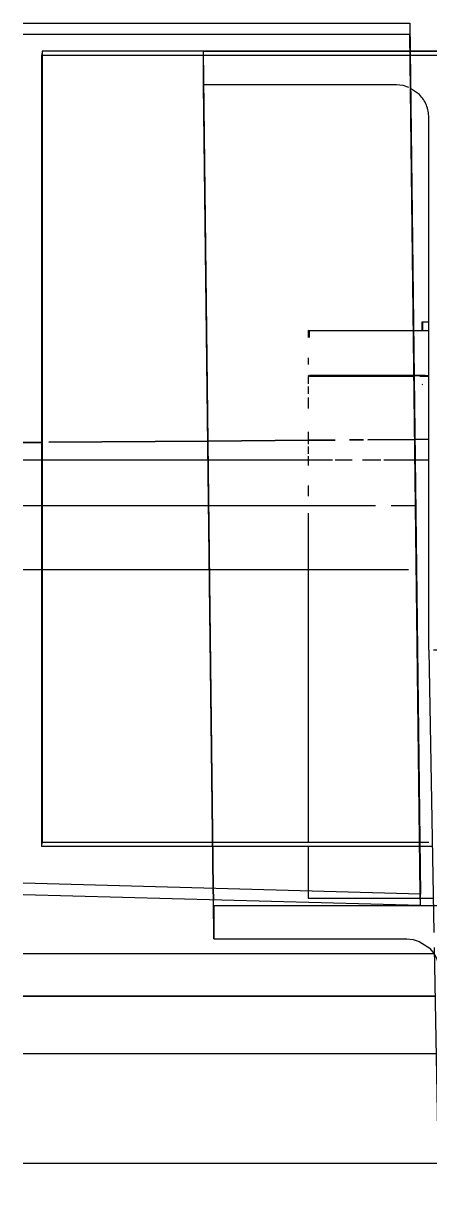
# Model space of a CAD drawing. Header units: metres. Extents: x -354 to -91, y 3 to 562.
# Drawn here: x -275.8246 to -275.681, y 543.8072 to 544.2182 of the extents above; entities that cross this region are included whole.
import ezdxf

# ---------------------------------------------------------------- set-up
doc = ezdxf.new("R2010")
doc.units = ezdxf.units.M
doc.layers.add('A-GENM', color=7, linetype='Continuous', lineweight=25)

# ---------------------------------------------------------------- blocks, each defined once
blk = doc.blocks.new('T2DPAA-T2D-C3S-RW-M2D-100010_dwg-40802999-DRG-2873034 - CONSTRUCTION SEQUENCE STAGE A8')
at = {"color": 254, "lineweight": 25, "true_color": 0xd0d0d0}
for p, q in [((46.79067, -580.82754), (46.79239, -580.834)), ((46.79239, -580.834), (46.80753, -580.89097)), ((46.80753, -580.89097), (46.81656, -580.92494)), ((46.81656, -580.92494), (46.82264, -580.94782)), ((46.82406, -580.95317), (46.82629, -580.96156))]:
    blk.add_line(p, q, dxfattribs=at)
blk = doc.blocks.new('T2DPAA-T2D-PWC-RW-M2D-100010_RoadDesign_rvt-1-DRG-2873034 - CONSTRUCTION SEQUENCE STAGE A8')
at = {"color": 254, "lineweight": 25, "true_color": 0xd0d0d0, "rotation": 75.11694444444437}
blk.add_blockref('T2DPAA-T2D-C3S-RW-M2D-100010_dwg-40802999-DRG-2873034 - CONSTRUCTION SEQUENCE STAGE A8', (-1722.33704, 648.01046), dxfattribs=at)
blk = doc.blocks.new('T2D Feature Wall Adaptive V6 - 1_160 Slope-67391620-DRG-2873034 - CONSTRUCTION SEQUENCE STAGE A8')
at = {"layer": 'A-GENM', "color": 253, "true_color": 0xa3a3a3}
for p, q in [((-0.23874, -0.74797), (-0.23874, -0.89477)), ((-0.2, -0.89488), (-0.2, -0.74797)), ((-0.02874, -0.75466), (-0.02874, -0.74797)), ((0.01, -0.75466), (0.01, -0.74797)), ((-0.02874, -0.81388), (-0.02874, -0.75466)), ((0.01, -0.81341), (0.01, -0.75466)), ((0.01, -0.84875), (0.01, -0.81341)), ((-0.02875, -0.84875), (-0.02874, -0.81388)), ((-0.02875, -0.88412), (-0.02875, -0.84875)), ((0.01, -0.85729), (0.01, -0.84875)), ((0.01, -0.86421), (0.01, -0.85822)), ((0.01, -0.87438), (0.01, -0.86783)), ((0.01, -0.88646), (0.01, -0.87541)), ((0.01, -0.8913), (0.01, -0.88646))]:
    blk.add_line(p, q, dxfattribs=at)
blk = doc.blocks.new('Adaptive point Fascia Panel Bracket - Type T04-68493050-DRG-2873034 - CONSTRUCTION SEQUENCE STAGE A8')
at = {"layer": 'A-GENM', "color": 253, "true_color": 0xa3a3a3}
for p, q in [((-1148.83368, 544.11248), (-1148.83615, 544.11248)), ((-1148.83615, 544.11248), (-1148.83589, 544.1124)), ((-1148.83615, 544.11248), (-1148.83615, 544.10948)), ((-1148.83589, 544.1124), (-1148.83589, 544.1094)), ((-1148.8758, 544.10937), (-1148.87631, 544.10953)), ((-1148.87631, 544.10953), (-1148.87631, 544.10705)), ((-1148.87631, 544.10953), (-1148.83909, 544.10953)), ((-1148.8758, 544.10705), (-1148.8758, 544.10937)), ((-1148.83909, 544.10937), (-1148.8758, 544.10937)), ((-1148.83909, 544.10953), (-1148.83589, 544.10953)), ((-1148.83368, 544.10937), (-1148.83909, 544.10937)), ((-1148.83589, 544.1094), (-1148.83615, 544.10948)), ((-1148.87631, 544.09985), (-1148.87631, 544.09751)), ((-1148.87624, 544.0937), (-1148.87628, 544.0936)), ((-1148.8758, 544.0937), (-1148.8389, 544.09369)), ((-1148.8389, 544.09359), (-1148.8758, 544.0936)), ((-1148.8389, 544.09369), (-1148.83497, 544.09369)), ((-1148.83554, 544.09359), (-1148.8389, 544.09359)), ((-1148.87631, 544.09353), (-1148.8758, 544.09337)), ((-1148.87628, 544.09324), (-1148.87628, 544.09058)), ((-1148.87628, 544.08972), (-1148.87628, 544.08712)), ((-1148.87624, 544.09058), (-1148.87624, 544.09323)), ((-1148.87624, 544.08712), (-1148.87624, 544.08971)), ((-1148.8758, 544.09353), (-1148.8389, 544.09353)), ((-1148.8758, 544.09337), (-1148.83889, 544.09337)), ((-1148.8389, 544.09353), (-1148.8359, 544.09353)), ((-1148.83682, 544.09337), (-1148.83368, 544.09337)), ((-1148.83368, 544.09348), (-1148.83615, 544.09348)), ((-1148.83615, 544.09348), (-1148.83589, 544.0934)), ((-1148.83615, 544.09048), (-1148.83589, 544.0904)), ((-1148.87628, 544.08576), (-1148.87628, 544.08195)), ((-1148.87624, 544.08195), (-1148.87624, 544.08576)), ((-1148.87628, 544.07364), (-1148.87628, 544.06934)), ((-1148.87624, 544.06934), (-1148.87624, 544.07365)), ((-1148.87628, 544.06844), (-1148.87628, 544.0659)), ((-1148.87628, 544.06499), (-1148.87628, 544.06178)), ((-1148.87624, 544.06589), (-1148.87624, 544.06844)), ((-1148.87624, 544.06178), (-1148.87624, 544.065)), ((-1148.87628, 544.05463), (-1148.87628, 544.05088)), ((-1148.87624, 544.05087), (-1148.87624, 544.05463)), ((-1148.87628, 544.04484), (-1148.87628, 543.92848)), ((-1148.87624, 543.92848), (-1148.87624, 544.04484)), ((-1148.87628, 543.92699), (-1148.87628, 543.9112)), ((-1148.87624, 543.9112), (-1148.87624, 543.92699)), ((-1148.87628, 543.9112), (-1148.87628, 543.9087)), ((-1148.87628, 543.9086), (-1148.87624, 543.9087)), ((-1148.87624, 543.9087), (-1148.87624, 543.9112)), ((-1148.87624, 543.9087), (-1148.83667, 543.9087)), ((-1148.83667, 543.9087), (-1148.83209, 543.9087)), ((-1148.87628, 543.9086), (-1148.83667, 543.9086)), ((-1148.83667, 543.9086), (-1148.83209, 543.9086))]:
    blk.add_line(p, q, dxfattribs=at)
blk = doc.blocks.new('PLATE ph - PLATE ph-V57-DRG-2873034 - CONSTRUCTION SEQUENCE STAGE A8')
at = {"layer": 'A-GENM', "color": 253, "true_color": 0xa3a3a3}
for p, q in [((-1148.97033, 544.20838), (-1148.97043, 544.20689)), ((-1148.97043, 543.92699), (-1148.97043, 544.20689)), ((-1148.84029, 544.20838), (-1148.97033, 544.20838)), ((-1148.97033, 544.20838), (-1148.97033, 543.92849)), ((-1148.97033, 544.20689), (-1148.91331, 544.20689)), ((-1148.91331, 544.20689), (-1148.84027, 544.20688)), ((-1148.82025, 544.20838), (-1148.84029, 544.20838)), ((-1148.84027, 544.20688), (-1148.82023, 544.20688)), ((-1148.69033, 544.20837), (-1148.82025, 544.20838)), ((-1148.82023, 544.20688), (-1148.74732, 544.20688)), ((-1148.74732, 544.20688), (-1148.69043, 544.20688)), ((-1148.69043, 544.20688), (-1148.69033, 544.20837)), ((-1148.69043, 544.20688), (-1148.69043, 543.92847)), ((-1148.69033, 543.92847), (-1148.69033, 544.20837)), ((-1148.97043, 543.92699), (-1148.97033, 543.92849)), ((-1148.90992, 543.92699), (-1148.97043, 543.92699)), ((-1148.97033, 543.92849), (-1148.90994, 543.92848)), ((-1148.90994, 543.92848), (-1148.83689, 543.92848)), ((-1148.83687, 543.92699), (-1148.90992, 543.92699)), ((-1148.83689, 543.92848), (-1148.83368, 543.92848)), ((-1148.83242, 543.92699), (-1148.83687, 543.92699)), ((-1148.83057, 543.92848), (-1148.81686, 543.92848)), ((-1148.81684, 543.92698), (-1148.83056, 543.92699)), ((-1148.81686, 543.92848), (-1148.74394, 543.92848)), ((-1148.74392, 543.92698), (-1148.81684, 543.92698)), ((-1148.74394, 543.92848), (-1148.69033, 543.92847)), ((-1148.69043, 543.92698), (-1148.74392, 543.92698)), ((-1148.69033, 543.92847), (-1148.69043, 543.92698))]:
    blk.add_line(p, q, dxfattribs=at)
blk = doc.blocks.new('SCR_NE_3 - SCR_NE_3-66993713-DRG-2873034 - CONSTRUCTION SEQUENCE STAGE A8')
at = {"layer": 'A-GENM', "color": 253, "true_color": 0xa3a3a3}
for p, q in [((-0.04661, 0.00395), (0.08999, 0.00396)), ((0.08999, 0), (-0.04661, 0)), ((0.08999, 0.00396), (0.08999, 0)), ((0.08999, 0.00396), (0.09376, -0.30412)), ((0.09371, -0.30412), (0.08999, 0)), ((0.09376, -0.30412), (-0.0466, -0.30035)), ((-0.0466, -0.3043), (0.09375, -0.30807)), ((0.09375, -0.30807), (0.09371, -0.30412)), ((0.09375, -0.30807), (0.09376, -0.30412))]:
    blk.add_line(p, q, dxfattribs=at)
blk = doc.blocks.new('POST_2060_1B_310UB - 1B-68560611-DRG-2873034 - CONSTRUCTION SEQUENCE STAGE A8')
at = {"layer": 'A-GENM', "color": 253, "true_color": 0xa3a3a3}
for p, q in [((-1148.91333, 544.1964), (-1148.91333, 544.20838)), ((-1148.91333, 544.20838), (-1148.84029, 544.20838)), ((-1148.90974, 543.9121), (-1148.91333, 544.20838)), ((-1148.84029, 544.20838), (-1148.82025, 544.20838)), ((-1148.82025, 544.20838), (-1148.74733, 544.20837)), ((-1148.74733, 544.20837), (-1148.74733, 544.19639)), ((-1148.74733, 544.20837), (-1148.74369, 543.90782)), ((-1148.90989, 543.9121), (-1148.91333, 544.1964)), ((-1148.84508, 544.1964), (-1148.91319, 544.1964)), ((-1148.8428, 544.19616), (-1148.84508, 544.1964)), ((-1148.81558, 544.1964), (-1148.81783, 544.19617)), ((-1148.74733, 544.19639), (-1148.81558, 544.1964)), ((-1148.74383, 543.90783), (-1148.74733, 544.19639)), ((-1148.84069, 544.1955), (-1148.8428, 544.19616)), ((-1148.83699, 544.19297), (-1148.84013, 544.19512)), ((-1148.82009, 544.19543), (-1148.82368, 544.19297)), ((-1148.81783, 544.19617), (-1148.81998, 544.1955)), ((-1148.83368, 543.99645), (-1148.83368, 544.18483)), ((-1148.82698, 544.18483), (-1148.82698, 543.99645)), ((-1148.83368, 543.99645), (-1148.83187, 543.89654)), ((-1148.82698, 543.99645), (-1148.83197, 543.99645)), ((-1148.82515, 543.89574), (-1148.82698, 543.99645)), ((-1148.90984, 543.90814), (-1148.90989, 543.9121)), ((-1148.90969, 543.90814), (-1148.90974, 543.9121)), ((-1148.90967, 543.89423), (-1148.90984, 543.90814)), ((-1148.81663, 543.9059), (-1148.90967, 543.9059)), ((-1148.90967, 543.9059), (-1148.90967, 543.89423)), ((-1148.74367, 543.9059), (-1148.81663, 543.9059)), ((-1148.74367, 543.89422), (-1148.74379, 543.90387)), ((-1148.74367, 543.89422), (-1148.74367, 543.90387)), ((-1148.90967, 543.89423), (-1148.84142, 543.89423)), ((-1148.84142, 543.89423), (-1148.8392, 543.89401)), ((-1148.8392, 543.89401), (-1148.83706, 543.89337)), ((-1148.83706, 543.89337), (-1148.83336, 543.89093)), ((-1148.81998, 543.89092), (-1148.81628, 543.89337)), ((-1148.81628, 543.89337), (-1148.81419, 543.894)), ((-1148.81419, 543.894), (-1148.81306, 543.89417)), ((-1148.81192, 543.89423), (-1148.74367, 543.89422)), ((-1148.83177, 543.89115), (-1148.83024, 543.80725)), ((-1148.82489, 543.88117), (-1148.82504, 543.88974)), ((-1148.83002, 543.88117), (-1148.83017, 543.83297)), ((-1148.83002, 543.88295), (-1148.83002, 543.88117)), ((-1148.83002, 543.88117), (-1148.82332, 543.88117)), ((-1148.82354, 543.80725), (-1148.82489, 543.88117)), ((-1148.82347, 543.83297), (-1148.82332, 543.88117)), ((-1148.82332, 543.88117), (-1148.82332, 543.88295)), ((-1148.83017, 543.83297), (-1148.83024, 543.80725)), ((-1148.82354, 543.80725), (-1148.82347, 543.83297)), ((-1148.83024, 543.80725), (-1148.82354, 543.80725))]:
    blk.add_line(p, q, dxfattribs=at)
for centre, start_param, end_param in [((-1148.81192, 543.88295), 1.608839, 1.658881), ((-1148.81192, 543.88295), 1.558796, 1.608839), ((-1148.84142, 543.88295), 6.271174, 7.056595), ((-1148.81192, 543.88295), 2.344183, 3.129604)]:
    blk.add_ellipse(centre, major_axis=(0.0114, 0.00013), ratio=0.989161, start_param=start_param, end_param=end_param, dxfattribs=at)
for points in [[(-1148.83557, 544.1912), (-1148.83598, 544.19183), (-1148.83645, 544.19242), (-1148.83699, 544.19297)], [(-1148.83368, 544.18483), (-1148.83369, 544.18636), (-1148.83427, 544.18933), (-1148.83592, 544.19187), (-1148.83699, 544.19297)], [(-1148.82368, 544.19297), (-1148.82421, 544.19242), (-1148.82469, 544.19183), (-1148.8251, 544.1912)], [(-1148.83454, 544.18922), (-1148.83482, 544.18991), (-1148.83516, 544.19057), (-1148.83557, 544.1912)], [(-1148.8339, 544.18708), (-1148.83405, 544.18782), (-1148.83426, 544.18853), (-1148.83454, 544.18922)], [(-1148.82613, 544.18922), (-1148.82641, 544.18853), (-1148.82662, 544.18782), (-1148.82676, 544.18708)], [(-1148.8251, 544.1912), (-1148.8255, 544.19057), (-1148.82585, 544.18991), (-1148.82613, 544.18922)], [(-1148.83368, 544.18483), (-1148.83369, 544.18559), (-1148.83376, 544.18635), (-1148.8339, 544.18708)], [(-1148.82676, 544.18708), (-1148.82691, 544.18635), (-1148.82698, 544.18559), (-1148.82698, 544.18483)]]:
    blk.add_open_spline(points, degree=3, dxfattribs=at)
blk = doc.blocks.new('Barrier-Precast-MPB-03-B - Typical-68654142-DRG-2873034 - CONSTRUCTION SEQUENCE STAGE A8')
at = {"layer": 'A-GENM', "color": 253, "true_color": 0xa3a3a3}
for p, q in [((-0.57945, 2.53911), (-0.57946, 2.39355)), ((-0.57946, 2.39355), (-0.57945, 2.53911)), ((-0.56447, 2.39382), (-0.56446, 2.53911)), ((-0.56446, 2.39382), (-0.56445, 2.53911))]:
    blk.add_line(p, q, dxfattribs=at)
blk = doc.blocks.new('T2DPAA-T2D-C3S-RS-M3D-100334_rvt-1-DRG-2873034 - CONSTRUCTION SEQUENCE STAGE A8')
at = {"layer": 'A-GENM', "color": 253, "true_color": 0xa3a3a3}
for p, q in [((-1148.97033, 544.06993), (-1148.97702, 544.06987)), ((-1148.97702, 544.06987), (-1148.97033, 544.06993)), ((-1148.91166, 544.07039), (-1148.96802, 544.06994)), ((-1148.96802, 544.06994), (-1148.91166, 544.07039)), ((-1148.87624, 544.07066), (-1148.91166, 544.07039)), ((-1148.91166, 544.07039), (-1148.87624, 544.07066)), ((-1148.86677, 544.07074), (-1148.87624, 544.07066)), ((-1148.87624, 544.07066), (-1148.86677, 544.07074)), ((-1148.85675, 544.07082), (-1148.86171, 544.07078)), ((-1148.86171, 544.07078), (-1148.85675, 544.07082)), ((-1148.83862, 544.07096), (-1148.85528, 544.07083)), ((-1148.85528, 544.07083), (-1148.83862, 544.07096)), ((-1148.83368, 544.071), (-1148.83862, 544.07096)), ((-1148.83862, 544.07096), (-1148.83368, 544.071))]:
    blk.add_line(p, q, dxfattribs=at)
at = {"layer": 'A-GENM', "color": 253, "lineweight": 25, "true_color": 0xa3a3a3}
for name, p, rotation in [('Barrier-Precast-MPB-03-B - Typical-68654142-DRG-2873034 - CONSTRUCTION SEQUENCE STAGE A8', (-1146.43794, 544.4536), 90.00318263021131), ('SCR_NE_3 - SCR_NE_3-66993713-DRG-2873034 - CONSTRUCTION SEQUENCE STAGE A8', (-1148.9304, 544.21425), 359.9969054817838), ('T2D Feature Wall Adaptive V6 - 1_160 Slope-67391620-DRG-2873034 - CONSTRUCTION SEQUENCE STAGE A8', (-1149.72499, 544.0536), 90.00003478594982)]:
    blk.add_blockref(name, p, dxfattribs=dict(at, rotation=rotation))
for name in ['Adaptive point Fascia Panel Bracket - Type T04-68493050-DRG-2873034 - CONSTRUCTION SEQUENCE STAGE A8', 'PLATE ph - PLATE ph-V57-DRG-2873034 - CONSTRUCTION SEQUENCE STAGE A8', 'POST_2060_1B_310UB - 1B-68560611-DRG-2873034 - CONSTRUCTION SEQUENCE STAGE A8']:
    blk.add_blockref(name, (0, 0), dxfattribs=at)

msp = doc.modelspace()

# ---------------------------------------------------------------- block references
at = {"lineweight": 5}
for name in ['T2DPAA-T2D-C3S-RS-M3D-100334_rvt-1-DRG-2873034 - CONSTRUCTION SEQUENCE STAGE A8', 'T2DPAA-T2D-PWC-RW-M2D-100010_RoadDesign_rvt-1-DRG-2873034 - CONSTRUCTION SEQUENCE STAGE A8']:
    msp.add_blockref(name, (873.15239, 0), dxfattribs=at)

doc.saveas('drawing.dxf')
